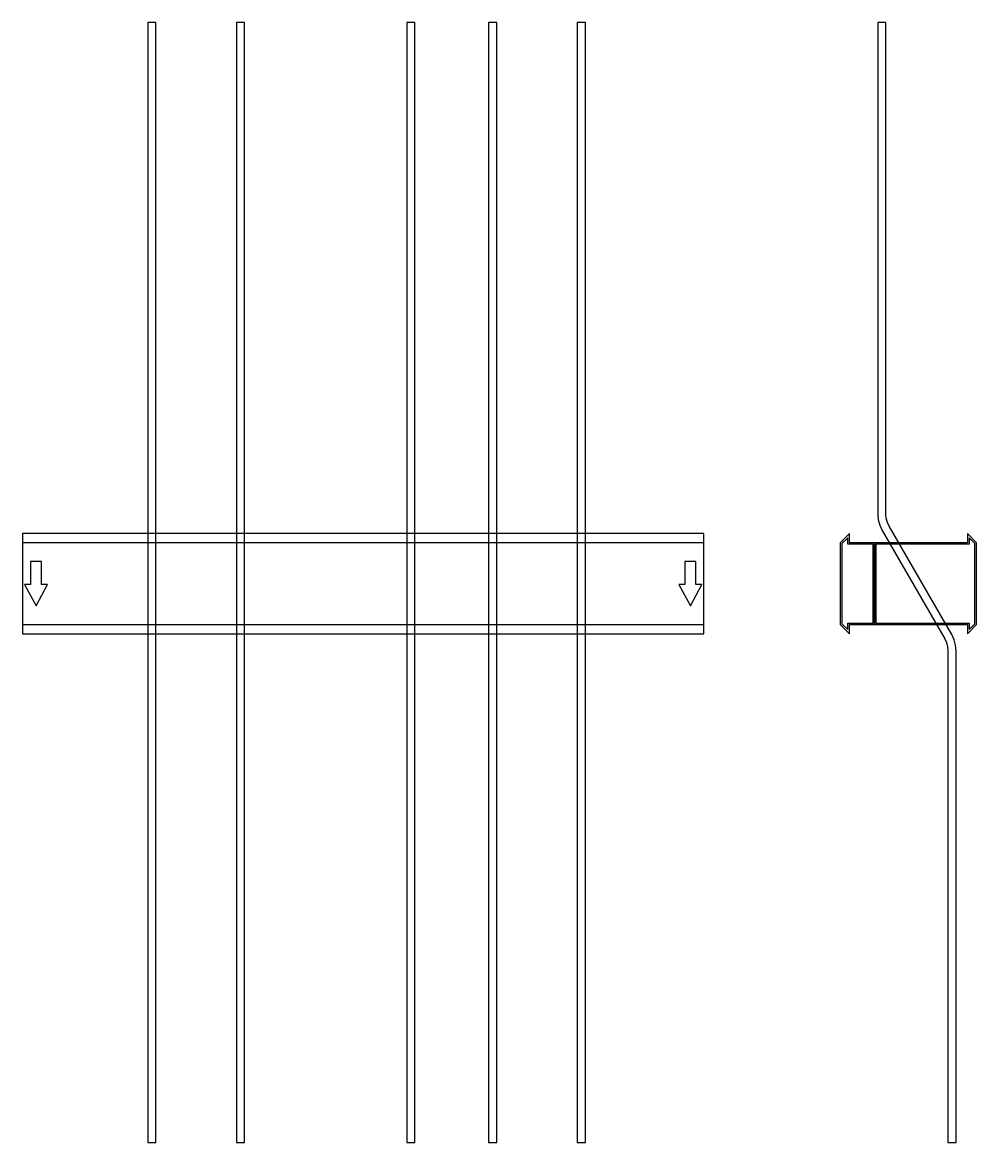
# Model space of a CAD drawing. Extents: x 0 to 1400, y -820 to 823.
import ezdxf

# ---------------------------------------------------------------- set-up
doc = ezdxf.new("R2010")
doc.units = 0
doc.layers.add('Halfen', color=7, linetype='CONTINUOUS')

msp = doc.modelspace()

# ---------------------------------------------------------------- linework, layer by layer
at = {"layer": 'Halfen', "color": 7}
for points in [[(196, -819.914), (196, 823.254), (184, 823.254), (184, -819.914)], [(326, -819.914), (326, 823.254), (314, 823.254), (314, -819.914)], [(576, -819.914), (576, 823.254), (564, 823.254), (564, -819.914)], [(696, -819.914), (696, 823.254), (684, 823.254), (684, -819.914)], [(826, -819.914), (826, 823.254), (814, 823.254), (814, -819.914)], [(1370, -819.914), (1370, -98.785), (1369.271, -90.449), (1367.105, -82.368), (1363.569, -74.785), (1271.823, 84.124), (1269.171, 89.812), (1267.547, 95.873), (1267, 102.124), (1267, 162.254), (1267, 823.254), (1255, 823.254), (1255, 162.254), (1255, 102.124), (1255.729, 93.789), (1257.895, 85.707), (1261.431, 78.124), (1353.177, -80.785), (1355.829, -86.472), (1357.453, -92.533), (1358, -98.785), (1358, -819.914)], [(0, -73.5), (1000, -73.5), (1000, 73.5), (0, 73.5)], [(1250, -60), (1250, 60), (1213.5, 60), (1213.5, 73.5), (1200, 60), (1200, -60), (1213.5, -73.5), (1213.5, -60)], [(1248, -58), (1248, 58), (1211, 58), (1211, 67.25), (1202.5, 58.75), (1202.5, -58.75), (1211, -67.25), (1211, -58)], [(1400, -60), (1400, 60), (1386.5, 73.5), (1386.5, 60), (1250, 60), (1250, -60), (1386.5, -60), (1386.5, -73.5)], [(1397.5, -58.75), (1397.5, 58.75), (1389, 67.25), (1389, 58), (1252, 58), (1252, -58), (1389, -58), (1389, -67.25)], [(0, -60), (1000, -60), (1000, 60), (0, 60)], [(20, -32.5), (37, -1.5), (28, -1.5), (28, 32.5), (12, 32.5), (12, -1.5), (3, -1.5)], [(980, -32.5), (997, -1.5), (988, -1.5), (988, 32.5), (972, 32.5), (972, -1.5), (963, -1.5)]]:
    msp.add_lwpolyline(points, close=True, dxfattribs=at)

doc.saveas('drawing.dxf')
